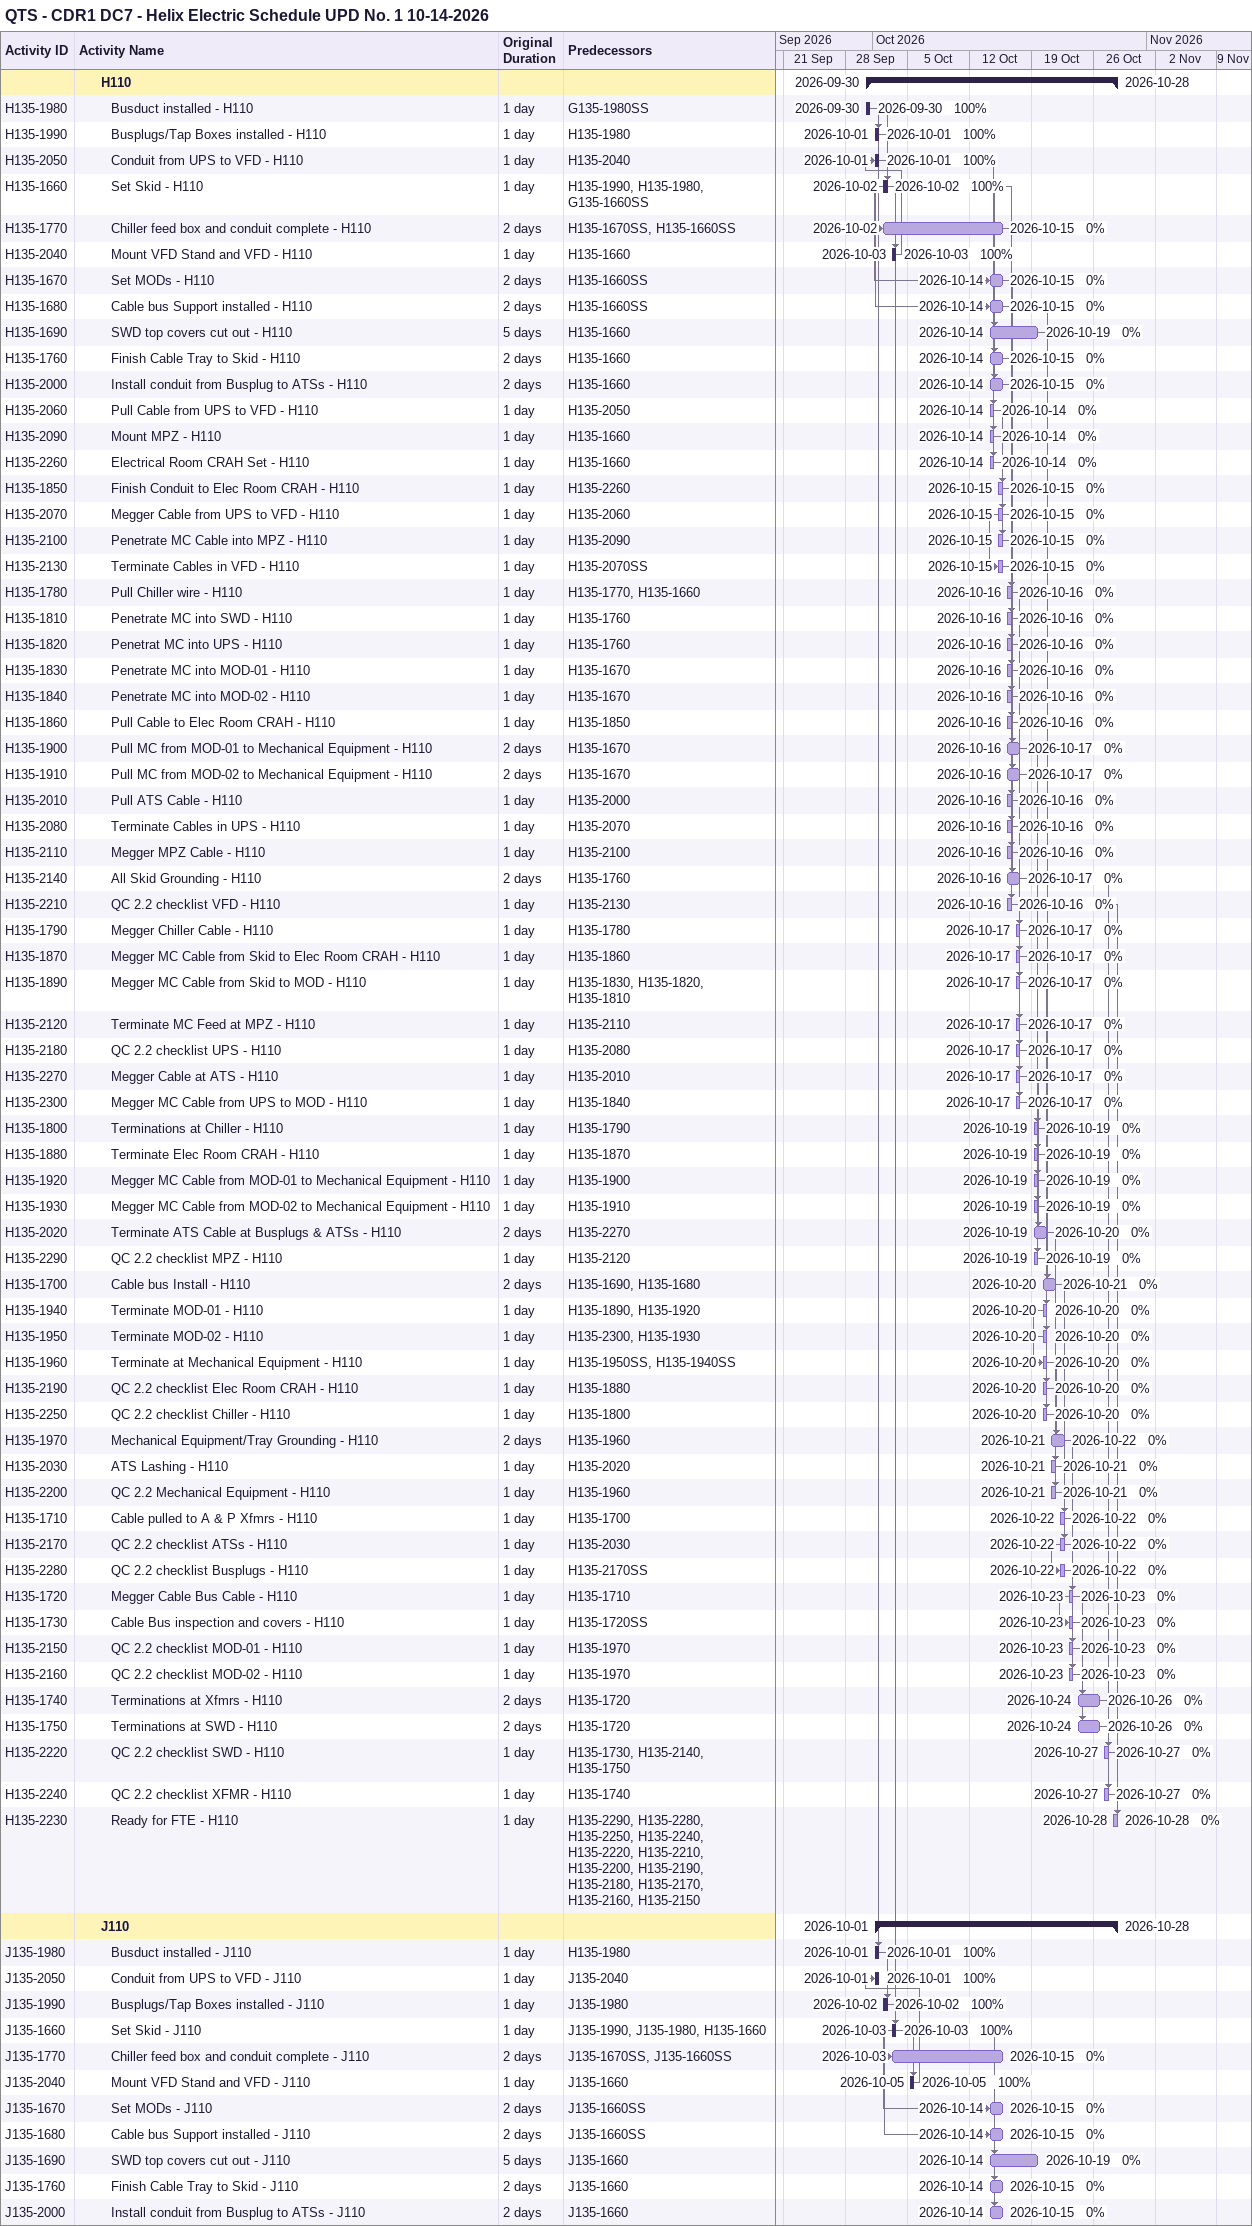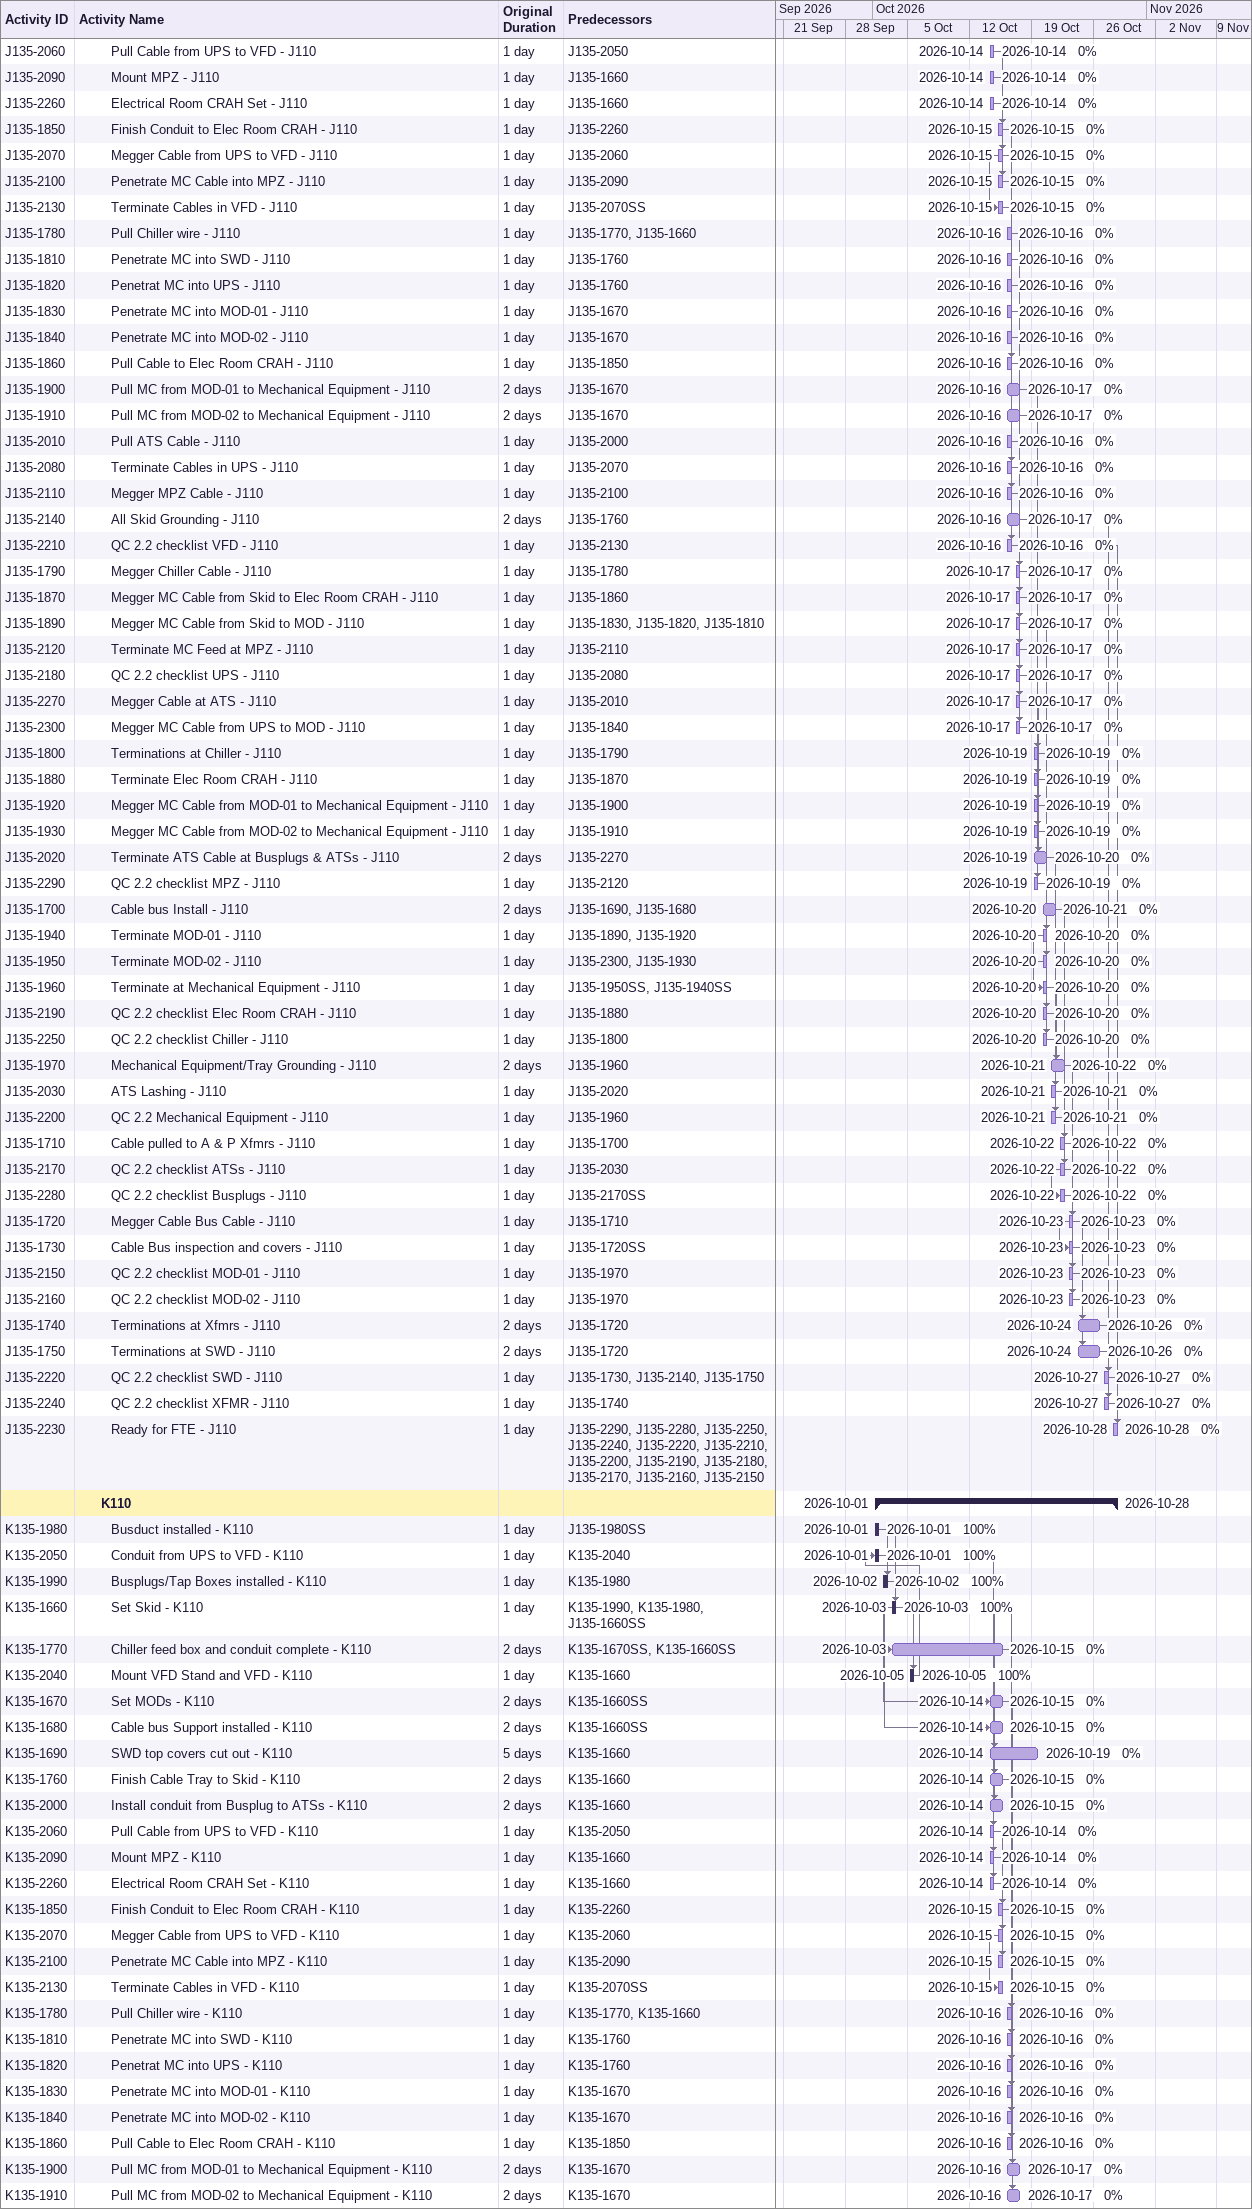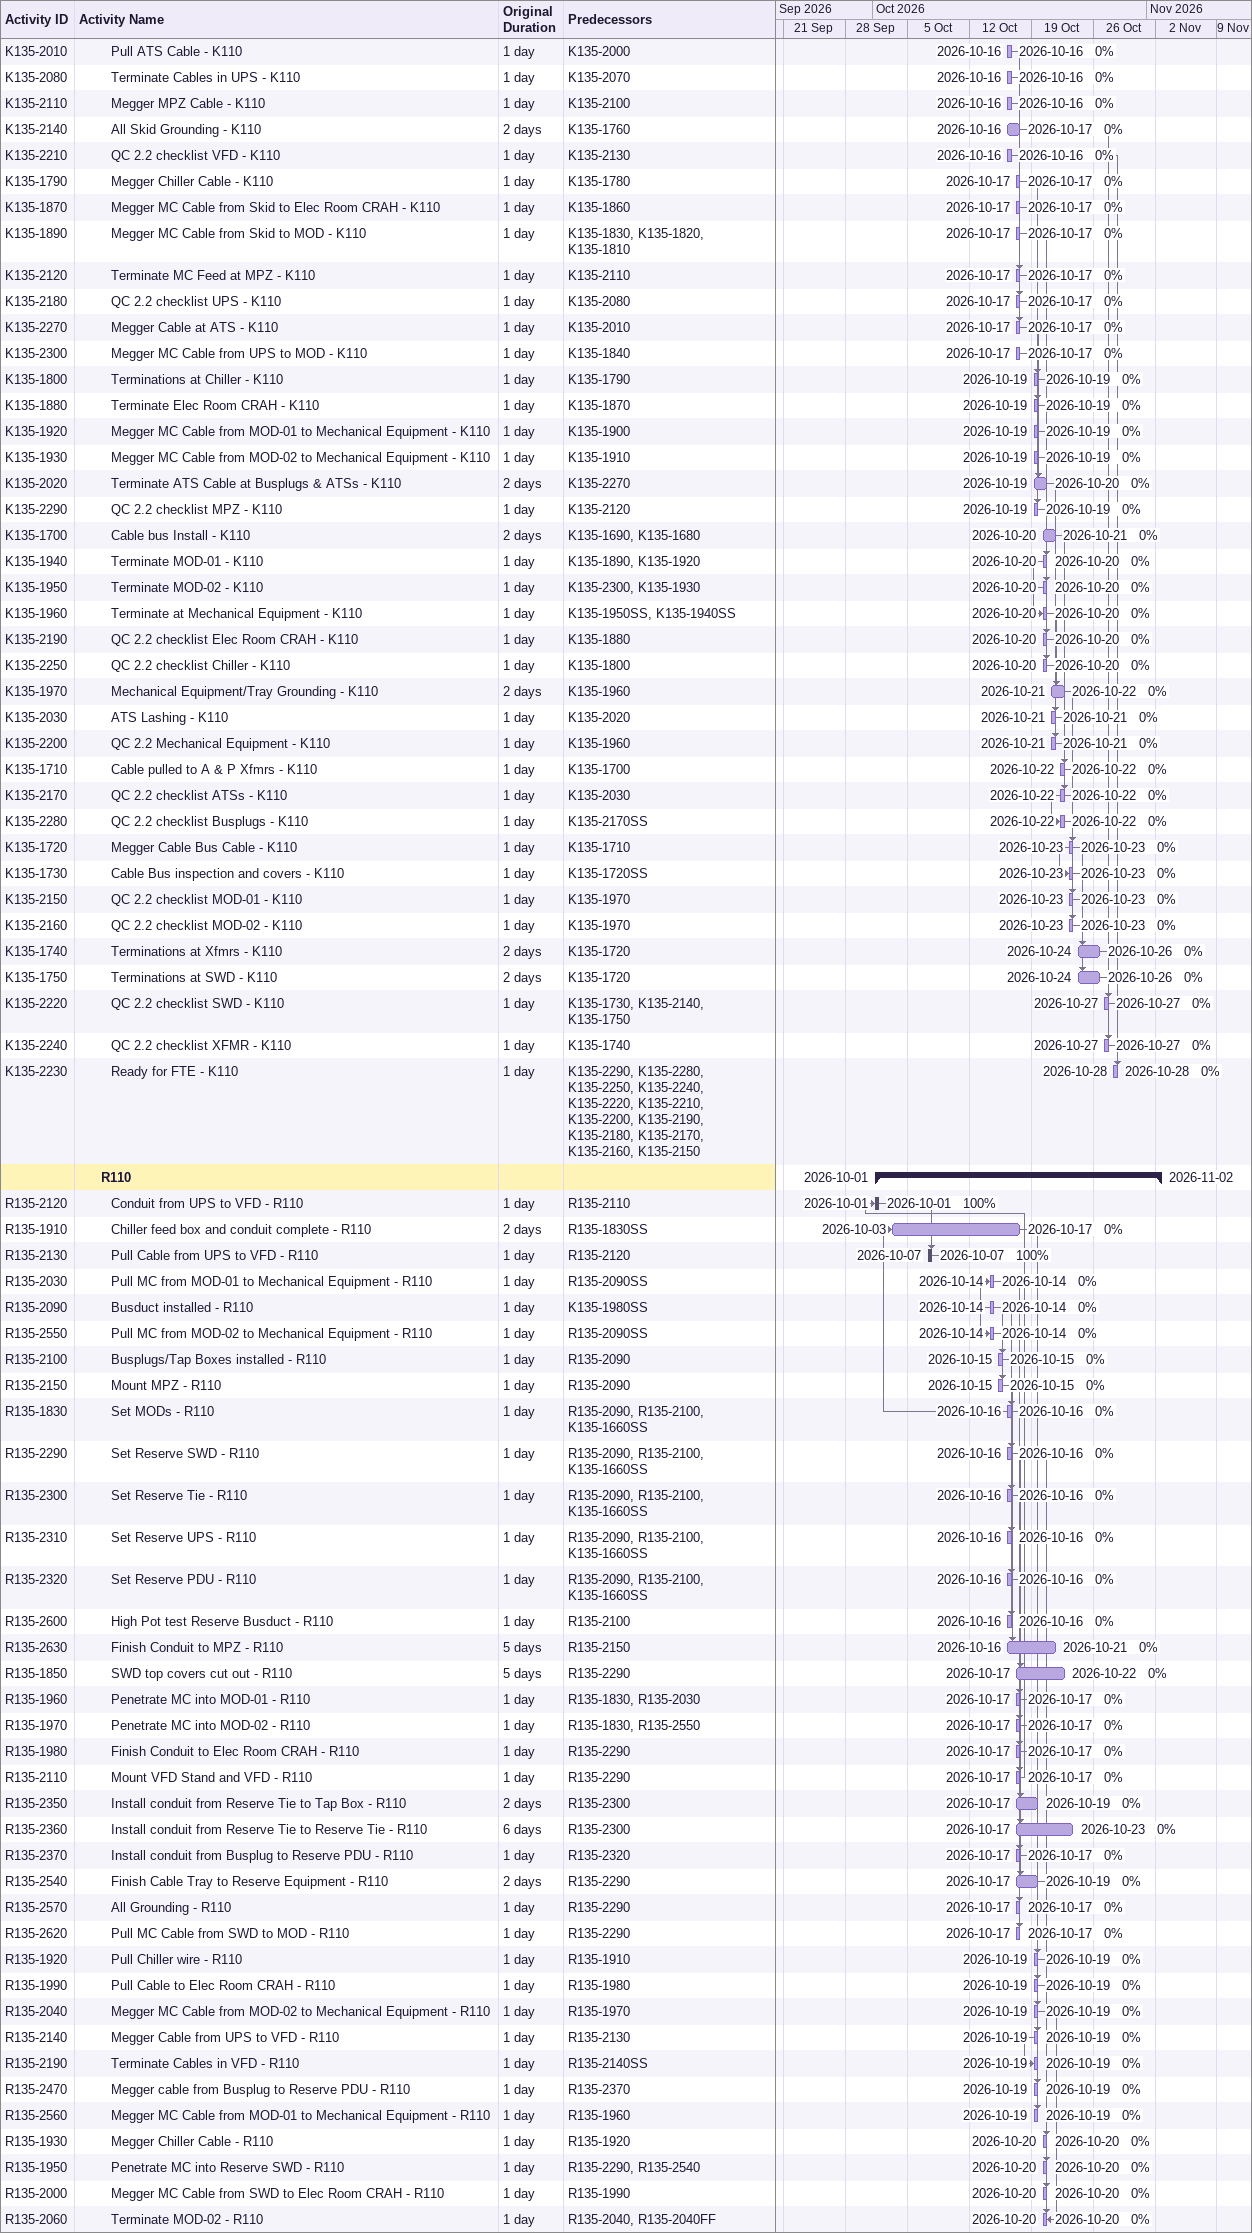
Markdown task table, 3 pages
QTS - CDR1 DC7 - Helix Electric Schedule UPD No. 1 10-14-2026

| ID | Level | Task | Original duration | Start | Finish | Predecessors | % complete |
|---|---|---|---|---|---|---|---|
|  | 3 | **H110** |  | 2026-09-30 | 2026-10-28 |  |  |
| H135-1980 | 4 | Busduct installed - H110 | 1d | 2026-09-30 | 2026-09-30 | G135-1980SS | 100 |
| H135-1990 | 4 | Busplugs/Tap Boxes installed - H110 | 1d | 2026-10-01 | 2026-10-01 | H135-1980 | 100 |
| H135-2050 | 4 | Conduit from UPS to VFD - H110 | 1d | 2026-10-01 | 2026-10-01 | H135-2040 | 100 |
| H135-1660 | 4 | Set Skid - H110 | 1d | 2026-10-02 | 2026-10-02 | H135-1990, H135-1980, G135-1660SS | 100 |
| H135-1770 | 4 | Chiller feed box and conduit complete - H110 | 2d | 2026-10-02 | 2026-10-15 | H135-1670SS, H135-1660SS | 0 |
| H135-2040 | 4 | Mount VFD Stand and VFD - H110 | 1d | 2026-10-03 | 2026-10-03 | H135-1660 | 100 |
| H135-1670 | 4 | Set MODs - H110 | 2d | 2026-10-14 | 2026-10-15 | H135-1660SS | 0 |
| H135-1680 | 4 | Cable bus Support installed - H110 | 2d | 2026-10-14 | 2026-10-15 | H135-1660SS | 0 |
| H135-1690 | 4 | SWD top covers cut out - H110 | 5d | 2026-10-14 | 2026-10-19 | H135-1660 | 0 |
| H135-1760 | 4 | Finish Cable Tray to Skid - H110 | 2d | 2026-10-14 | 2026-10-15 | H135-1660 | 0 |
| H135-2000 | 4 | Install conduit from Busplug to ATSs - H110 | 2d | 2026-10-14 | 2026-10-15 | H135-1660 | 0 |
| H135-2060 | 4 | Pull Cable from UPS to VFD - H110 | 1d | 2026-10-14 | 2026-10-14 | H135-2050 | 0 |
| H135-2090 | 4 | Mount MPZ - H110 | 1d | 2026-10-14 | 2026-10-14 | H135-1660 | 0 |
| H135-2260 | 4 | Electrical Room CRAH Set - H110 | 1d | 2026-10-14 | 2026-10-14 | H135-1660 | 0 |
| H135-1850 | 4 | Finish Conduit to Elec Room CRAH - H110 | 1d | 2026-10-15 | 2026-10-15 | H135-2260 | 0 |
| H135-2070 | 4 | Megger Cable from UPS to VFD - H110 | 1d | 2026-10-15 | 2026-10-15 | H135-2060 | 0 |
| H135-2100 | 4 | Penetrate MC Cable into MPZ - H110 | 1d | 2026-10-15 | 2026-10-15 | H135-2090 | 0 |
| H135-2130 | 4 | Terminate Cables in VFD - H110 | 1d | 2026-10-15 | 2026-10-15 | H135-2070SS | 0 |
| H135-1780 | 4 | Pull Chiller wire - H110 | 1d | 2026-10-16 | 2026-10-16 | H135-1770, H135-1660 | 0 |
| H135-1810 | 4 | Penetrate MC into SWD - H110 | 1d | 2026-10-16 | 2026-10-16 | H135-1760 | 0 |
| H135-1820 | 4 | Penetrat MC into UPS - H110 | 1d | 2026-10-16 | 2026-10-16 | H135-1760 | 0 |
| H135-1830 | 4 | Penetrate MC into MOD-01 - H110 | 1d | 2026-10-16 | 2026-10-16 | H135-1670 | 0 |
| H135-1840 | 4 | Penetrate MC into MOD-02 - H110 | 1d | 2026-10-16 | 2026-10-16 | H135-1670 | 0 |
| H135-1860 | 4 | Pull Cable to Elec Room CRAH - H110 | 1d | 2026-10-16 | 2026-10-16 | H135-1850 | 0 |
| H135-1900 | 4 | Pull MC from MOD-01 to Mechanical Equipment - H110 | 2d | 2026-10-16 | 2026-10-17 | H135-1670 | 0 |
| H135-1910 | 4 | Pull MC from MOD-02 to Mechanical Equipment - H110 | 2d | 2026-10-16 | 2026-10-17 | H135-1670 | 0 |
| H135-2010 | 4 | Pull ATS Cable - H110 | 1d | 2026-10-16 | 2026-10-16 | H135-2000 | 0 |
| H135-2080 | 4 | Terminate Cables in UPS - H110 | 1d | 2026-10-16 | 2026-10-16 | H135-2070 | 0 |
| H135-2110 | 4 | Megger MPZ Cable - H110 | 1d | 2026-10-16 | 2026-10-16 | H135-2100 | 0 |
| H135-2140 | 4 | All Skid Grounding - H110 | 2d | 2026-10-16 | 2026-10-17 | H135-1760 | 0 |
| H135-2210 | 4 | QC 2.2 checklist VFD - H110 | 1d | 2026-10-16 | 2026-10-16 | H135-2130 | 0 |
| H135-1790 | 4 | Megger Chiller Cable - H110 | 1d | 2026-10-17 | 2026-10-17 | H135-1780 | 0 |
| H135-1870 | 4 | Megger MC Cable from Skid to Elec Room CRAH - H110 | 1d | 2026-10-17 | 2026-10-17 | H135-1860 | 0 |
| H135-1890 | 4 | Megger MC Cable from Skid to MOD - H110 | 1d | 2026-10-17 | 2026-10-17 | H135-1830, H135-1820, H135-1810 | 0 |
| H135-2120 | 4 | Terminate MC Feed at MPZ - H110 | 1d | 2026-10-17 | 2026-10-17 | H135-2110 | 0 |
| H135-2180 | 4 | QC 2.2 checklist UPS - H110 | 1d | 2026-10-17 | 2026-10-17 | H135-2080 | 0 |
| H135-2270 | 4 | Megger Cable at ATS - H110 | 1d | 2026-10-17 | 2026-10-17 | H135-2010 | 0 |
| H135-2300 | 4 | Megger MC Cable from UPS to MOD - H110 | 1d | 2026-10-17 | 2026-10-17 | H135-1840 | 0 |
| H135-1800 | 4 | Terminations at Chiller - H110 | 1d | 2026-10-19 | 2026-10-19 | H135-1790 | 0 |
| H135-1880 | 4 | Terminate Elec Room CRAH - H110 | 1d | 2026-10-19 | 2026-10-19 | H135-1870 | 0 |
| H135-1920 | 4 | Megger MC Cable from MOD-01 to Mechanical Equipment - H110 | 1d | 2026-10-19 | 2026-10-19 | H135-1900 | 0 |
| H135-1930 | 4 | Megger MC Cable from MOD-02 to Mechanical Equipment - H110 | 1d | 2026-10-19 | 2026-10-19 | H135-1910 | 0 |
| H135-2020 | 4 | Terminate ATS Cable at Busplugs & ATSs - H110 | 2d | 2026-10-19 | 2026-10-20 | H135-2270 | 0 |
| H135-2290 | 4 | QC 2.2 checklist MPZ - H110 | 1d | 2026-10-19 | 2026-10-19 | H135-2120 | 0 |
| H135-1700 | 4 | Cable bus Install - H110 | 2d | 2026-10-20 | 2026-10-21 | H135-1690, H135-1680 | 0 |
| H135-1940 | 4 | Terminate MOD-01 - H110 | 1d | 2026-10-20 | 2026-10-20 | H135-1890, H135-1920 | 0 |
| H135-1950 | 4 | Terminate MOD-02 - H110 | 1d | 2026-10-20 | 2026-10-20 | H135-2300, H135-1930 | 0 |
| H135-1960 | 4 | Terminate at Mechanical Equipment - H110 | 1d | 2026-10-20 | 2026-10-20 | H135-1950SS, H135-1940SS | 0 |
| H135-2190 | 4 | QC 2.2 checklist Elec Room CRAH - H110 | 1d | 2026-10-20 | 2026-10-20 | H135-1880 | 0 |
| H135-2250 | 4 | QC 2.2 checklist Chiller - H110 | 1d | 2026-10-20 | 2026-10-20 | H135-1800 | 0 |
| H135-1970 | 4 | Mechanical Equipment/Tray Grounding - H110 | 2d | 2026-10-21 | 2026-10-22 | H135-1960 | 0 |
| H135-2030 | 4 | ATS Lashing - H110 | 1d | 2026-10-21 | 2026-10-21 | H135-2020 | 0 |
| H135-2200 | 4 | QC 2.2 Mechanical Equipment - H110 | 1d | 2026-10-21 | 2026-10-21 | H135-1960 | 0 |
| H135-1710 | 4 | Cable pulled to A & P Xfmrs - H110 | 1d | 2026-10-22 | 2026-10-22 | H135-1700 | 0 |
| H135-2170 | 4 | QC 2.2 checklist ATSs - H110 | 1d | 2026-10-22 | 2026-10-22 | H135-2030 | 0 |
| H135-2280 | 4 | QC 2.2 checklist Busplugs - H110 | 1d | 2026-10-22 | 2026-10-22 | H135-2170SS | 0 |
| H135-1720 | 4 | Megger Cable Bus Cable - H110 | 1d | 2026-10-23 | 2026-10-23 | H135-1710 | 0 |
| H135-1730 | 4 | Cable Bus inspection and covers - H110 | 1d | 2026-10-23 | 2026-10-23 | H135-1720SS | 0 |
| H135-2150 | 4 | QC 2.2 checklist MOD-01 - H110 | 1d | 2026-10-23 | 2026-10-23 | H135-1970 | 0 |
| H135-2160 | 4 | QC 2.2 checklist MOD-02 - H110 | 1d | 2026-10-23 | 2026-10-23 | H135-1970 | 0 |
| H135-1740 | 4 | Terminations at Xfmrs - H110 | 2d | 2026-10-24 | 2026-10-26 | H135-1720 | 0 |
| H135-1750 | 4 | Terminations at SWD - H110 | 2d | 2026-10-24 | 2026-10-26 | H135-1720 | 0 |
| H135-2220 | 4 | QC 2.2 checklist SWD - H110 | 1d | 2026-10-27 | 2026-10-27 | H135-1730, H135-2140, H135-1750 | 0 |
| H135-2240 | 4 | QC 2.2 checklist XFMR - H110 | 1d | 2026-10-27 | 2026-10-27 | H135-1740 | 0 |
| H135-2230 | 4 | Ready for FTE - H110 | 1d | 2026-10-28 | 2026-10-28 | H135-2290, H135-2280, H135-2250, H135-2240, H135-2220, H135-2210, H135-2200, H135-2190, H135-2180, H135-2170, H135-2160, H135-2150 | 0 |
|  | 3 | **J110** |  | 2026-10-01 | 2026-10-28 |  |  |
| J135-1980 | 4 | Busduct installed - J110 | 1d | 2026-10-01 | 2026-10-01 | H135-1980 | 100 |
| J135-2050 | 4 | Conduit from UPS to VFD - J110 | 1d | 2026-10-01 | 2026-10-01 | J135-2040 | 100 |
| J135-1990 | 4 | Busplugs/Tap Boxes installed - J110 | 1d | 2026-10-02 | 2026-10-02 | J135-1980 | 100 |
| J135-1660 | 4 | Set Skid - J110 | 1d | 2026-10-03 | 2026-10-03 | J135-1990, J135-1980, H135-1660 | 100 |
| J135-1770 | 4 | Chiller feed box and conduit complete - J110 | 2d | 2026-10-03 | 2026-10-15 | J135-1670SS, J135-1660SS | 0 |
| J135-2040 | 4 | Mount VFD Stand and VFD - J110 | 1d | 2026-10-05 | 2026-10-05 | J135-1660 | 100 |
| J135-1670 | 4 | Set MODs - J110 | 2d | 2026-10-14 | 2026-10-15 | J135-1660SS | 0 |
| J135-1680 | 4 | Cable bus Support installed - J110 | 2d | 2026-10-14 | 2026-10-15 | J135-1660SS | 0 |
| J135-1690 | 4 | SWD top covers cut out - J110 | 5d | 2026-10-14 | 2026-10-19 | J135-1660 | 0 |
| J135-1760 | 4 | Finish Cable Tray to Skid - J110 | 2d | 2026-10-14 | 2026-10-15 | J135-1660 | 0 |
| J135-2000 | 4 | Install conduit from Busplug to ATSs - J110 | 2d | 2026-10-14 | 2026-10-15 | J135-1660 | 0 |
| J135-2060 | 4 | Pull Cable from UPS to VFD - J110 | 1d | 2026-10-14 | 2026-10-14 | J135-2050 | 0 |
| J135-2090 | 4 | Mount MPZ - J110 | 1d | 2026-10-14 | 2026-10-14 | J135-1660 | 0 |
| J135-2260 | 4 | Electrical Room CRAH Set - J110 | 1d | 2026-10-14 | 2026-10-14 | J135-1660 | 0 |
| J135-1850 | 4 | Finish Conduit to Elec Room CRAH - J110 | 1d | 2026-10-15 | 2026-10-15 | J135-2260 | 0 |
| J135-2070 | 4 | Megger Cable from UPS to VFD - J110 | 1d | 2026-10-15 | 2026-10-15 | J135-2060 | 0 |
| J135-2100 | 4 | Penetrate MC Cable into MPZ - J110 | 1d | 2026-10-15 | 2026-10-15 | J135-2090 | 0 |
| J135-2130 | 4 | Terminate Cables in VFD - J110 | 1d | 2026-10-15 | 2026-10-15 | J135-2070SS | 0 |
| J135-1780 | 4 | Pull Chiller wire - J110 | 1d | 2026-10-16 | 2026-10-16 | J135-1770, J135-1660 | 0 |
| J135-1810 | 4 | Penetrate MC into SWD - J110 | 1d | 2026-10-16 | 2026-10-16 | J135-1760 | 0 |
| J135-1820 | 4 | Penetrat MC into UPS - J110 | 1d | 2026-10-16 | 2026-10-16 | J135-1760 | 0 |
| J135-1830 | 4 | Penetrate MC into MOD-01 - J110 | 1d | 2026-10-16 | 2026-10-16 | J135-1670 | 0 |
| J135-1840 | 4 | Penetrate MC into MOD-02 - J110 | 1d | 2026-10-16 | 2026-10-16 | J135-1670 | 0 |
| J135-1860 | 4 | Pull Cable to Elec Room CRAH - J110 | 1d | 2026-10-16 | 2026-10-16 | J135-1850 | 0 |
| J135-1900 | 4 | Pull MC from MOD-01 to Mechanical Equipment - J110 | 2d | 2026-10-16 | 2026-10-17 | J135-1670 | 0 |
| J135-1910 | 4 | Pull MC from MOD-02 to Mechanical Equipment - J110 | 2d | 2026-10-16 | 2026-10-17 | J135-1670 | 0 |
| J135-2010 | 4 | Pull ATS Cable - J110 | 1d | 2026-10-16 | 2026-10-16 | J135-2000 | 0 |
| J135-2080 | 4 | Terminate Cables in UPS - J110 | 1d | 2026-10-16 | 2026-10-16 | J135-2070 | 0 |
| J135-2110 | 4 | Megger MPZ Cable - J110 | 1d | 2026-10-16 | 2026-10-16 | J135-2100 | 0 |
| J135-2140 | 4 | All Skid Grounding - J110 | 2d | 2026-10-16 | 2026-10-17 | J135-1760 | 0 |
| J135-2210 | 4 | QC 2.2 checklist VFD - J110 | 1d | 2026-10-16 | 2026-10-16 | J135-2130 | 0 |
| J135-1790 | 4 | Megger Chiller Cable - J110 | 1d | 2026-10-17 | 2026-10-17 | J135-1780 | 0 |
| J135-1870 | 4 | Megger MC Cable from Skid to Elec Room CRAH - J110 | 1d | 2026-10-17 | 2026-10-17 | J135-1860 | 0 |
| J135-1890 | 4 | Megger MC Cable from Skid to MOD - J110 | 1d | 2026-10-17 | 2026-10-17 | J135-1830, J135-1820, J135-1810 | 0 |
| J135-2120 | 4 | Terminate MC Feed at MPZ - J110 | 1d | 2026-10-17 | 2026-10-17 | J135-2110 | 0 |
| J135-2180 | 4 | QC 2.2 checklist UPS - J110 | 1d | 2026-10-17 | 2026-10-17 | J135-2080 | 0 |
| J135-2270 | 4 | Megger Cable at ATS - J110 | 1d | 2026-10-17 | 2026-10-17 | J135-2010 | 0 |
| J135-2300 | 4 | Megger MC Cable from UPS to MOD - J110 | 1d | 2026-10-17 | 2026-10-17 | J135-1840 | 0 |
| J135-1800 | 4 | Terminations at Chiller - J110 | 1d | 2026-10-19 | 2026-10-19 | J135-1790 | 0 |
| J135-1880 | 4 | Terminate Elec Room CRAH - J110 | 1d | 2026-10-19 | 2026-10-19 | J135-1870 | 0 |
| J135-1920 | 4 | Megger MC Cable from MOD-01 to Mechanical Equipment - J110 | 1d | 2026-10-19 | 2026-10-19 | J135-1900 | 0 |
| J135-1930 | 4 | Megger MC Cable from MOD-02 to Mechanical Equipment - J110 | 1d | 2026-10-19 | 2026-10-19 | J135-1910 | 0 |
| J135-2020 | 4 | Terminate ATS Cable at Busplugs & ATSs - J110 | 2d | 2026-10-19 | 2026-10-20 | J135-2270 | 0 |
| J135-2290 | 4 | QC 2.2 checklist MPZ - J110 | 1d | 2026-10-19 | 2026-10-19 | J135-2120 | 0 |
| J135-1700 | 4 | Cable bus Install - J110 | 2d | 2026-10-20 | 2026-10-21 | J135-1690, J135-1680 | 0 |
| J135-1940 | 4 | Terminate MOD-01 - J110 | 1d | 2026-10-20 | 2026-10-20 | J135-1890, J135-1920 | 0 |
| J135-1950 | 4 | Terminate MOD-02 - J110 | 1d | 2026-10-20 | 2026-10-20 | J135-2300, J135-1930 | 0 |
| J135-1960 | 4 | Terminate at Mechanical Equipment - J110 | 1d | 2026-10-20 | 2026-10-20 | J135-1950SS, J135-1940SS | 0 |
| J135-2190 | 4 | QC 2.2 checklist Elec Room CRAH - J110 | 1d | 2026-10-20 | 2026-10-20 | J135-1880 | 0 |
| J135-2250 | 4 | QC 2.2 checklist Chiller - J110 | 1d | 2026-10-20 | 2026-10-20 | J135-1800 | 0 |
| J135-1970 | 4 | Mechanical Equipment/Tray Grounding - J110 | 2d | 2026-10-21 | 2026-10-22 | J135-1960 | 0 |
| J135-2030 | 4 | ATS Lashing - J110 | 1d | 2026-10-21 | 2026-10-21 | J135-2020 | 0 |
| J135-2200 | 4 | QC 2.2 Mechanical Equipment - J110 | 1d | 2026-10-21 | 2026-10-21 | J135-1960 | 0 |
| J135-1710 | 4 | Cable pulled to A & P Xfmrs - J110 | 1d | 2026-10-22 | 2026-10-22 | J135-1700 | 0 |
| J135-2170 | 4 | QC 2.2 checklist ATSs - J110 | 1d | 2026-10-22 | 2026-10-22 | J135-2030 | 0 |
| J135-2280 | 4 | QC 2.2 checklist Busplugs - J110 | 1d | 2026-10-22 | 2026-10-22 | J135-2170SS | 0 |
| J135-1720 | 4 | Megger Cable Bus Cable - J110 | 1d | 2026-10-23 | 2026-10-23 | J135-1710 | 0 |
| J135-1730 | 4 | Cable Bus inspection and covers - J110 | 1d | 2026-10-23 | 2026-10-23 | J135-1720SS | 0 |
| J135-2150 | 4 | QC 2.2 checklist MOD-01 - J110 | 1d | 2026-10-23 | 2026-10-23 | J135-1970 | 0 |
| J135-2160 | 4 | QC 2.2 checklist MOD-02 - J110 | 1d | 2026-10-23 | 2026-10-23 | J135-1970 | 0 |
| J135-1740 | 4 | Terminations at Xfmrs - J110 | 2d | 2026-10-24 | 2026-10-26 | J135-1720 | 0 |
| J135-1750 | 4 | Terminations at SWD - J110 | 2d | 2026-10-24 | 2026-10-26 | J135-1720 | 0 |
| J135-2220 | 4 | QC 2.2 checklist SWD - J110 | 1d | 2026-10-27 | 2026-10-27 | J135-1730, J135-2140, J135-1750 | 0 |
| J135-2240 | 4 | QC 2.2 checklist XFMR - J110 | 1d | 2026-10-27 | 2026-10-27 | J135-1740 | 0 |
| J135-2230 | 4 | Ready for FTE - J110 | 1d | 2026-10-28 | 2026-10-28 | J135-2290, J135-2280, J135-2250, J135-2240, J135-2220, J135-2210, J135-2200, J135-2190, J135-2180, J135-2170, J135-2160, J135-2150 | 0 |
|  | 3 | **K110** |  | 2026-10-01 | 2026-10-28 |  |  |
| K135-1980 | 4 | Busduct installed - K110 | 1d | 2026-10-01 | 2026-10-01 | J135-1980SS | 100 |
| K135-2050 | 4 | Conduit from UPS to VFD - K110 | 1d | 2026-10-01 | 2026-10-01 | K135-2040 | 100 |
| K135-1990 | 4 | Busplugs/Tap Boxes installed - K110 | 1d | 2026-10-02 | 2026-10-02 | K135-1980 | 100 |
| K135-1660 | 4 | Set Skid - K110 | 1d | 2026-10-03 | 2026-10-03 | K135-1990, K135-1980, J135-1660SS | 100 |
| K135-1770 | 4 | Chiller feed box and conduit complete - K110 | 2d | 2026-10-03 | 2026-10-15 | K135-1670SS, K135-1660SS | 0 |
| K135-2040 | 4 | Mount VFD Stand and VFD - K110 | 1d | 2026-10-05 | 2026-10-05 | K135-1660 | 100 |
| K135-1670 | 4 | Set MODs - K110 | 2d | 2026-10-14 | 2026-10-15 | K135-1660SS | 0 |
| K135-1680 | 4 | Cable bus Support installed - K110 | 2d | 2026-10-14 | 2026-10-15 | K135-1660SS | 0 |
| K135-1690 | 4 | SWD top covers cut out - K110 | 5d | 2026-10-14 | 2026-10-19 | K135-1660 | 0 |
| K135-1760 | 4 | Finish Cable Tray to Skid - K110 | 2d | 2026-10-14 | 2026-10-15 | K135-1660 | 0 |
| K135-2000 | 4 | Install conduit from Busplug to ATSs - K110 | 2d | 2026-10-14 | 2026-10-15 | K135-1660 | 0 |
| K135-2060 | 4 | Pull Cable from UPS to VFD - K110 | 1d | 2026-10-14 | 2026-10-14 | K135-2050 | 0 |
| K135-2090 | 4 | Mount MPZ - K110 | 1d | 2026-10-14 | 2026-10-14 | K135-1660 | 0 |
| K135-2260 | 4 | Electrical Room CRAH Set - K110 | 1d | 2026-10-14 | 2026-10-14 | K135-1660 | 0 |
| K135-1850 | 4 | Finish Conduit to Elec Room CRAH - K110 | 1d | 2026-10-15 | 2026-10-15 | K135-2260 | 0 |
| K135-2070 | 4 | Megger Cable from UPS to VFD - K110 | 1d | 2026-10-15 | 2026-10-15 | K135-2060 | 0 |
| K135-2100 | 4 | Penetrate MC Cable into MPZ - K110 | 1d | 2026-10-15 | 2026-10-15 | K135-2090 | 0 |
| K135-2130 | 4 | Terminate Cables in VFD - K110 | 1d | 2026-10-15 | 2026-10-15 | K135-2070SS | 0 |
| K135-1780 | 4 | Pull Chiller wire - K110 | 1d | 2026-10-16 | 2026-10-16 | K135-1770, K135-1660 | 0 |
| K135-1810 | 4 | Penetrate MC into SWD - K110 | 1d | 2026-10-16 | 2026-10-16 | K135-1760 | 0 |
| K135-1820 | 4 | Penetrat MC into UPS - K110 | 1d | 2026-10-16 | 2026-10-16 | K135-1760 | 0 |
| K135-1830 | 4 | Penetrate MC into MOD-01 - K110 | 1d | 2026-10-16 | 2026-10-16 | K135-1670 | 0 |
| K135-1840 | 4 | Penetrate MC into MOD-02 - K110 | 1d | 2026-10-16 | 2026-10-16 | K135-1670 | 0 |
| K135-1860 | 4 | Pull Cable to Elec Room CRAH - K110 | 1d | 2026-10-16 | 2026-10-16 | K135-1850 | 0 |
| K135-1900 | 4 | Pull MC from MOD-01 to Mechanical Equipment - K110 | 2d | 2026-10-16 | 2026-10-17 | K135-1670 | 0 |
| K135-1910 | 4 | Pull MC from MOD-02 to Mechanical Equipment - K110 | 2d | 2026-10-16 | 2026-10-17 | K135-1670 | 0 |
| K135-2010 | 4 | Pull ATS Cable - K110 | 1d | 2026-10-16 | 2026-10-16 | K135-2000 | 0 |
| K135-2080 | 4 | Terminate Cables in UPS - K110 | 1d | 2026-10-16 | 2026-10-16 | K135-2070 | 0 |
| K135-2110 | 4 | Megger MPZ Cable - K110 | 1d | 2026-10-16 | 2026-10-16 | K135-2100 | 0 |
| K135-2140 | 4 | All Skid Grounding - K110 | 2d | 2026-10-16 | 2026-10-17 | K135-1760 | 0 |
| K135-2210 | 4 | QC 2.2 checklist VFD - K110 | 1d | 2026-10-16 | 2026-10-16 | K135-2130 | 0 |
| K135-1790 | 4 | Megger Chiller Cable - K110 | 1d | 2026-10-17 | 2026-10-17 | K135-1780 | 0 |
| K135-1870 | 4 | Megger MC Cable from Skid to Elec Room CRAH - K110 | 1d | 2026-10-17 | 2026-10-17 | K135-1860 | 0 |
| K135-1890 | 4 | Megger MC Cable from Skid to MOD - K110 | 1d | 2026-10-17 | 2026-10-17 | K135-1830, K135-1820, K135-1810 | 0 |
| K135-2120 | 4 | Terminate MC Feed at MPZ - K110 | 1d | 2026-10-17 | 2026-10-17 | K135-2110 | 0 |
| K135-2180 | 4 | QC 2.2 checklist UPS - K110 | 1d | 2026-10-17 | 2026-10-17 | K135-2080 | 0 |
| K135-2270 | 4 | Megger Cable at ATS - K110 | 1d | 2026-10-17 | 2026-10-17 | K135-2010 | 0 |
| K135-2300 | 4 | Megger MC Cable from UPS to MOD - K110 | 1d | 2026-10-17 | 2026-10-17 | K135-1840 | 0 |
| K135-1800 | 4 | Terminations at Chiller - K110 | 1d | 2026-10-19 | 2026-10-19 | K135-1790 | 0 |
| K135-1880 | 4 | Terminate Elec Room CRAH - K110 | 1d | 2026-10-19 | 2026-10-19 | K135-1870 | 0 |
| K135-1920 | 4 | Megger MC Cable from MOD-01 to Mechanical Equipment - K110 | 1d | 2026-10-19 | 2026-10-19 | K135-1900 | 0 |
| K135-1930 | 4 | Megger MC Cable from MOD-02 to Mechanical Equipment - K110 | 1d | 2026-10-19 | 2026-10-19 | K135-1910 | 0 |
| K135-2020 | 4 | Terminate ATS Cable at Busplugs & ATSs - K110 | 2d | 2026-10-19 | 2026-10-20 | K135-2270 | 0 |
| K135-2290 | 4 | QC 2.2 checklist MPZ - K110 | 1d | 2026-10-19 | 2026-10-19 | K135-2120 | 0 |
| K135-1700 | 4 | Cable bus Install - K110 | 2d | 2026-10-20 | 2026-10-21 | K135-1690, K135-1680 | 0 |
| K135-1940 | 4 | Terminate MOD-01 - K110 | 1d | 2026-10-20 | 2026-10-20 | K135-1890, K135-1920 | 0 |
| K135-1950 | 4 | Terminate MOD-02 - K110 | 1d | 2026-10-20 | 2026-10-20 | K135-2300, K135-1930 | 0 |
| K135-1960 | 4 | Terminate at Mechanical Equipment - K110 | 1d | 2026-10-20 | 2026-10-20 | K135-1950SS, K135-1940SS | 0 |
| K135-2190 | 4 | QC 2.2 checklist Elec Room CRAH - K110 | 1d | 2026-10-20 | 2026-10-20 | K135-1880 | 0 |
| K135-2250 | 4 | QC 2.2 checklist Chiller - K110 | 1d | 2026-10-20 | 2026-10-20 | K135-1800 | 0 |
| K135-1970 | 4 | Mechanical Equipment/Tray Grounding - K110 | 2d | 2026-10-21 | 2026-10-22 | K135-1960 | 0 |
| K135-2030 | 4 | ATS Lashing - K110 | 1d | 2026-10-21 | 2026-10-21 | K135-2020 | 0 |
| K135-2200 | 4 | QC 2.2 Mechanical Equipment - K110 | 1d | 2026-10-21 | 2026-10-21 | K135-1960 | 0 |
| K135-1710 | 4 | Cable pulled to A & P Xfmrs - K110 | 1d | 2026-10-22 | 2026-10-22 | K135-1700 | 0 |
| K135-2170 | 4 | QC 2.2 checklist ATSs - K110 | 1d | 2026-10-22 | 2026-10-22 | K135-2030 | 0 |
| K135-2280 | 4 | QC 2.2 checklist Busplugs - K110 | 1d | 2026-10-22 | 2026-10-22 | K135-2170SS | 0 |
| K135-1720 | 4 | Megger Cable Bus Cable - K110 | 1d | 2026-10-23 | 2026-10-23 | K135-1710 | 0 |
| K135-1730 | 4 | Cable Bus inspection and covers - K110 | 1d | 2026-10-23 | 2026-10-23 | K135-1720SS | 0 |
| K135-2150 | 4 | QC 2.2 checklist MOD-01 - K110 | 1d | 2026-10-23 | 2026-10-23 | K135-1970 | 0 |
| K135-2160 | 4 | QC 2.2 checklist MOD-02 - K110 | 1d | 2026-10-23 | 2026-10-23 | K135-1970 | 0 |
| K135-1740 | 4 | Terminations at Xfmrs - K110 | 2d | 2026-10-24 | 2026-10-26 | K135-1720 | 0 |
| K135-1750 | 4 | Terminations at SWD - K110 | 2d | 2026-10-24 | 2026-10-26 | K135-1720 | 0 |
| K135-2220 | 4 | QC 2.2 checklist SWD - K110 | 1d | 2026-10-27 | 2026-10-27 | K135-1730, K135-2140, K135-1750 | 0 |
| K135-2240 | 4 | QC 2.2 checklist XFMR - K110 | 1d | 2026-10-27 | 2026-10-27 | K135-1740 | 0 |
| K135-2230 | 4 | Ready for FTE - K110 | 1d | 2026-10-28 | 2026-10-28 | K135-2290, K135-2280, K135-2250, K135-2240, K135-2220, K135-2210, K135-2200, K135-2190, K135-2180, K135-2170, K135-2160, K135-2150 | 0 |
|  | 3 | **R110** |  | 2026-10-01 | 2026-11-02 |  |  |
| R135-2120 | 4 | Conduit from UPS to VFD - R110 | 1d | 2026-10-01 | 2026-10-01 | R135-2110 | 100 |
| R135-1910 | 4 | Chiller feed box and conduit complete - R110 | 2d | 2026-10-03 | 2026-10-17 | R135-1830SS | 0 |
| R135-2130 | 4 | Pull Cable from UPS to VFD - R110 | 1d | 2026-10-07 | 2026-10-07 | R135-2120 | 100 |
| R135-2030 | 4 | Pull MC from MOD-01 to Mechanical Equipment - R110 | 1d | 2026-10-14 | 2026-10-14 | R135-2090SS | 0 |
| R135-2090 | 4 | Busduct installed - R110 | 1d | 2026-10-14 | 2026-10-14 | K135-1980SS | 0 |
| R135-2550 | 4 | Pull MC from MOD-02 to Mechanical Equipment - R110 | 1d | 2026-10-14 | 2026-10-14 | R135-2090SS | 0 |
| R135-2100 | 4 | Busplugs/Tap Boxes installed - R110 | 1d | 2026-10-15 | 2026-10-15 | R135-2090 | 0 |
| R135-2150 | 4 | Mount MPZ - R110 | 1d | 2026-10-15 | 2026-10-15 | R135-2090 | 0 |
| R135-1830 | 4 | Set MODs - R110 | 1d | 2026-10-16 | 2026-10-16 | R135-2090, R135-2100, K135-1660SS | 0 |
| R135-2290 | 4 | Set Reserve SWD - R110 | 1d | 2026-10-16 | 2026-10-16 | R135-2090, R135-2100, K135-1660SS | 0 |
| R135-2300 | 4 | Set Reserve Tie - R110 | 1d | 2026-10-16 | 2026-10-16 | R135-2090, R135-2100, K135-1660SS | 0 |
| R135-2310 | 4 | Set Reserve UPS - R110 | 1d | 2026-10-16 | 2026-10-16 | R135-2090, R135-2100, K135-1660SS | 0 |
| R135-2320 | 4 | Set Reserve PDU - R110 | 1d | 2026-10-16 | 2026-10-16 | R135-2090, R135-2100, K135-1660SS | 0 |
| R135-2600 | 4 | High Pot test Reserve Busduct - R110 | 1d | 2026-10-16 | 2026-10-16 | R135-2100 | 0 |
| R135-2630 | 4 | Finish Conduit to MPZ - R110 | 5d | 2026-10-16 | 2026-10-21 | R135-2150 | 0 |
| R135-1850 | 4 | SWD top covers cut out - R110 | 5d | 2026-10-17 | 2026-10-22 | R135-2290 | 0 |
| R135-1960 | 4 | Penetrate MC into MOD-01 - R110 | 1d | 2026-10-17 | 2026-10-17 | R135-1830, R135-2030 | 0 |
| R135-1970 | 4 | Penetrate MC into MOD-02 - R110 | 1d | 2026-10-17 | 2026-10-17 | R135-1830, R135-2550 | 0 |
| R135-1980 | 4 | Finish Conduit to Elec Room CRAH - R110 | 1d | 2026-10-17 | 2026-10-17 | R135-2290 | 0 |
| R135-2110 | 4 | Mount VFD Stand and VFD - R110 | 1d | 2026-10-17 | 2026-10-17 | R135-2290 | 0 |
| R135-2350 | 4 | Install conduit from Reserve Tie to Tap Box - R110 | 2d | 2026-10-17 | 2026-10-19 | R135-2300 | 0 |
| R135-2360 | 4 | Install conduit from Reserve Tie to Reserve Tie - R110 | 6d | 2026-10-17 | 2026-10-23 | R135-2300 | 0 |
| R135-2370 | 4 | Install conduit from Busplug to Reserve PDU - R110 | 1d | 2026-10-17 | 2026-10-17 | R135-2320 | 0 |
| R135-2540 | 4 | Finish Cable Tray to Reserve Equipment - R110 | 2d | 2026-10-17 | 2026-10-19 | R135-2290 | 0 |
| R135-2570 | 4 | All Grounding - R110 | 1d | 2026-10-17 | 2026-10-17 | R135-2290 | 0 |
| R135-2620 | 4 | Pull MC Cable from SWD to MOD - R110 | 1d | 2026-10-17 | 2026-10-17 | R135-2290 | 0 |
| R135-1920 | 4 | Pull Chiller wire - R110 | 1d | 2026-10-19 | 2026-10-19 | R135-1910 | 0 |
| R135-1990 | 4 | Pull Cable to Elec Room CRAH - R110 | 1d | 2026-10-19 | 2026-10-19 | R135-1980 | 0 |
| R135-2040 | 4 | Megger MC Cable from MOD-02 to Mechanical Equipment - R110 | 1d | 2026-10-19 | 2026-10-19 | R135-1970 | 0 |
| R135-2140 | 4 | Megger Cable from UPS to VFD - R110 | 1d | 2026-10-19 | 2026-10-19 | R135-2130 | 0 |
| R135-2190 | 4 | Terminate Cables in VFD - R110 | 1d | 2026-10-19 | 2026-10-19 | R135-2140SS | 0 |
| R135-2470 | 4 | Megger cable from Busplug to Reserve PDU - R110 | 1d | 2026-10-19 | 2026-10-19 | R135-2370 | 0 |
| R135-2560 | 4 | Megger MC Cable from MOD-01 to Mechanical Equipment - R110 | 1d | 2026-10-19 | 2026-10-19 | R135-1960 | 0 |
| R135-1930 | 4 | Megger Chiller Cable - R110 | 1d | 2026-10-20 | 2026-10-20 | R135-1920 | 0 |
| R135-1950 | 4 | Penetrate MC into Reserve SWD - R110 | 1d | 2026-10-20 | 2026-10-20 | R135-2290, R135-2540 | 0 |
| R135-2000 | 4 | Megger MC Cable from SWD to Elec Room CRAH - R110 | 1d | 2026-10-20 | 2026-10-20 | R135-1990 | 0 |
| R135-2060 | 4 | Terminate MOD-02 - R110 | 1d | 2026-10-20 | 2026-10-20 | R135-2040, R135-2040FF | 0 |
